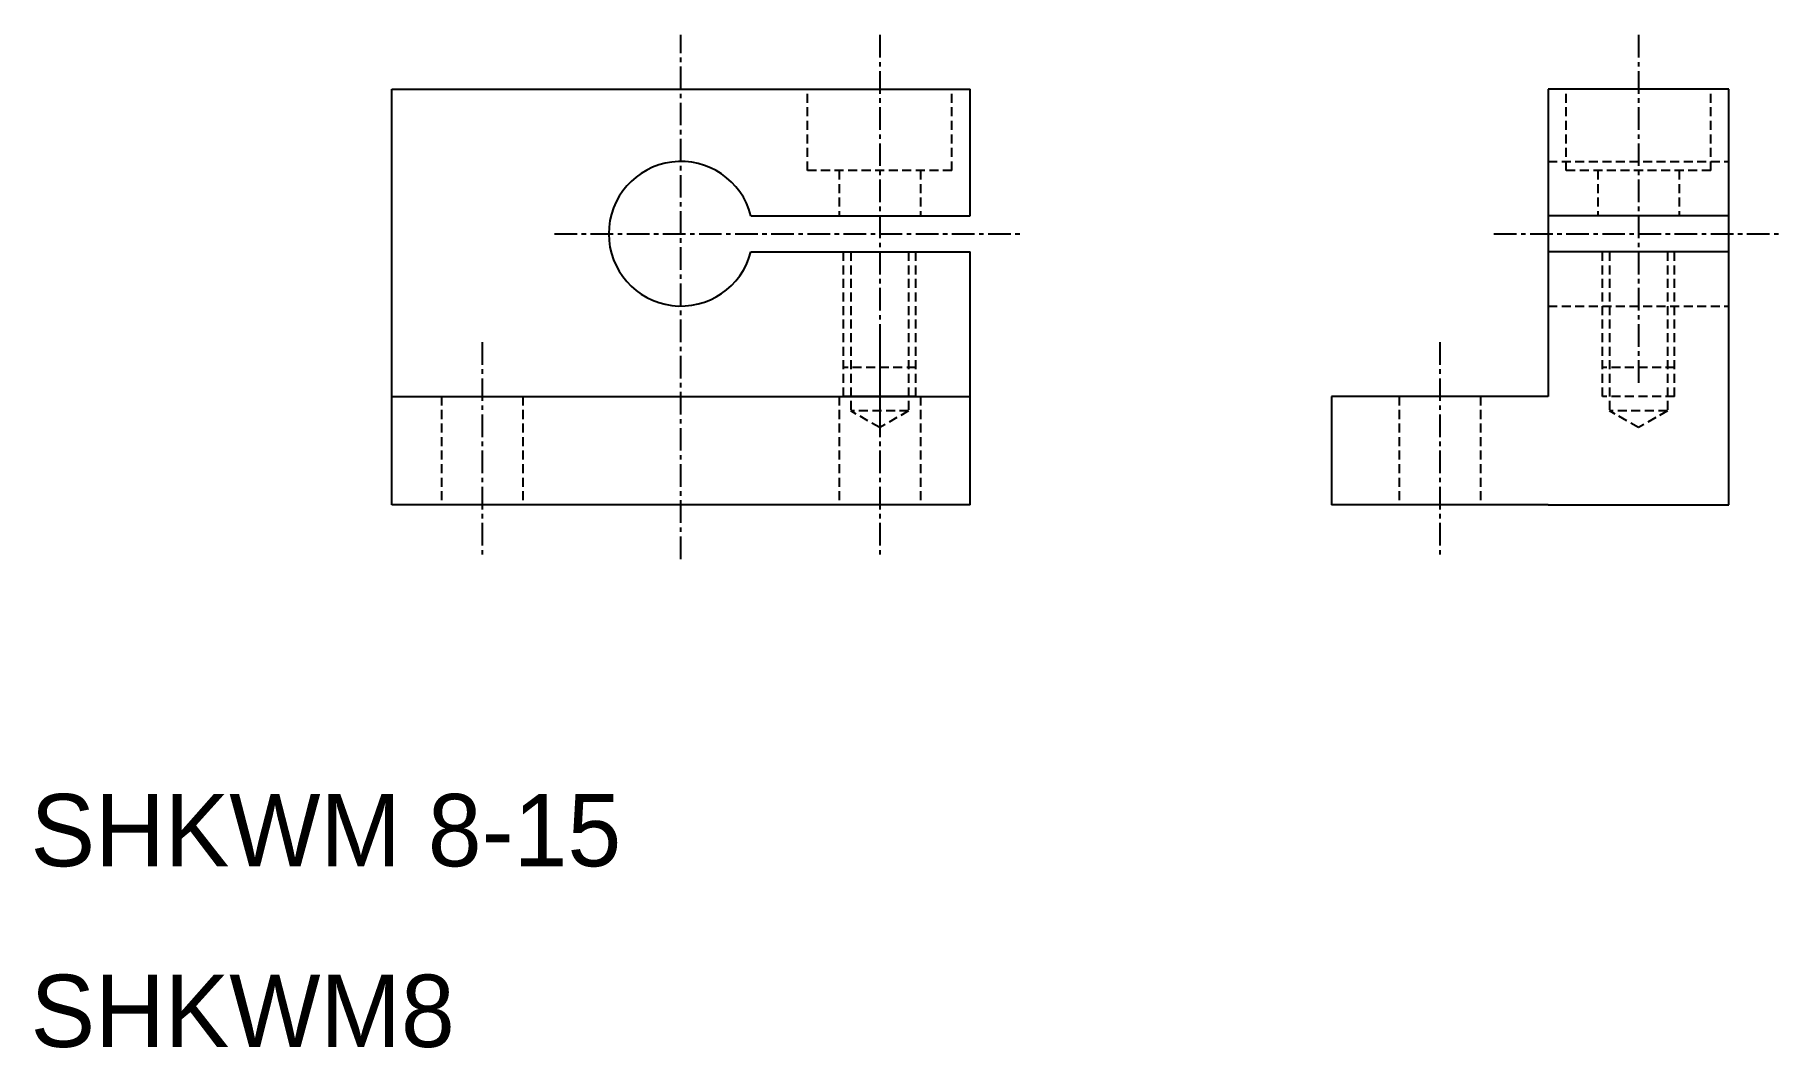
# Model space of a CAD drawing. Extents: x 10.2 to 107, y 9.9 to 66.
import ezdxf

# ---------------------------------------------------------------- set-up
doc = ezdxf.new("R2010")
doc.units = 0
doc.linetypes.add('CENTER', pattern=[2, 1.25, -0.25, 0.25, -0.25])
doc.linetypes.add('DASHED', pattern=[0.75, 0.5, -0.25])
doc.layers.get('0').update_dxf_attribs({"linetype": 'CONTINUOUS'})
doc.layers.add('CENTER', color=1, linetype='CENTER')

msp = doc.modelspace()

# ---------------------------------------------------------------- linework, layer by layer
at = {"color": 7, "linetype": 'CONTINUOUS'}
for p, q in [((30, 40), (30, 63)), ((30, 63), (46, 63)), ((46, 63), (62, 63)), ((62, 56), (62, 63)), ((94, 63), (94, 46)), ((104, 63), (94, 63)), ((104, 40), (104, 63)), ((49.873, 56), (62, 56)), ((104, 56), (94, 56)), ((49.873, 54), (62, 54)), ((62, 40), (62, 54)), ((104, 54), (94, 54)), ((30, 46), (62, 46)), ((59, 46), (55, 46)), ((94, 46), (82, 46)), ((82, 46), (82, 40)), ((62, 40), (30, 40)), ((94, 40), (82, 40)), ((94, 40), (104, 40))]:
    msp.add_line(p, q, dxfattribs=at)
at = {"color": 3, "linetype": 'DASHED'}
for p, q in [((53, 58.5), (53, 63)), ((61, 58.5), (61, 63)), ((95, 58.5), (95, 63)), ((103, 58.5), (103, 63)), ((61, 58.5), (53, 58.5)), ((54.75, 58.5), (54.75, 56)), ((59.25, 58.5), (59.25, 56)), ((94, 59), (104, 59)), ((103, 58.5), (95, 58.5)), ((96.75, 58.5), (96.75, 56)), ((101.25, 58.5), (101.25, 56)), ((55, 46), (55, 54)), ((55.4, 54), (55.4, 45.2)), ((58.6, 54), (58.6, 45.2)), ((59, 46), (59, 54)), ((97, 46), (97, 54)), ((97.4, 54), (97.4, 45.2)), ((100.6, 54), (100.6, 45.2)), ((101, 46), (101, 54)), ((94, 51), (104, 51)), ((59, 47.6), (55, 47.6)), ((101, 47.6), (97, 47.6)), ((32.75, 46), (32.75, 40)), ((37.25, 46), (37.25, 40)), ((54.75, 46), (54.75, 40)), ((59, 46), (55, 46)), ((59.25, 46), (59.25, 40)), ((85.75, 46), (85.75, 40)), ((90.25, 46), (90.25, 40)), ((101, 46), (97, 46)), ((58.6, 45.2), (55.4, 45.2)), ((57, 44.276), (55.4, 45.2)), ((58.6, 45.2), (57, 44.276)), ((99, 44.276), (97.4, 45.2)), ((100.6, 45.2), (97.4, 45.2)), ((100.6, 45.2), (99, 44.276))]:
    msp.add_line(p, q, dxfattribs=at)
at = {"color": 7, "linetype": 'CONTINUOUS'}
msp.add_arc((46, 55), 4, 14.47751, 345.52249, dxfattribs=at)
at = {"layer": 'CENTER', "color": 1, "linetype": 'CENTER'}
for p, q in [((46, 37), (46, 66)), ((57, 66), (57, 45)), ((57, 66), (57, 46.667)), ((99, 66), (99, 50)), ((99, 66), (99, 46.667)), ((39, 55), (65, 55)), ((91, 55), (107, 55)), ((35, 49), (35, 37)), ((57, 49), (57, 37)), ((88, 49), (88, 37))]:
    msp.add_line(p, q, dxfattribs=at)

# ---------------------------------------------------------------- texts
at = {"color": 7, "linetype": 'CONTINUOUS'}
for s, p in [('SHKWM 8-15', (10, 20)), ('SHKWM8', (10, 10))]:
    msp.add_text(s, height=4, dxfattribs=at).set_placement(p)

doc.saveas('drawing.dxf')
